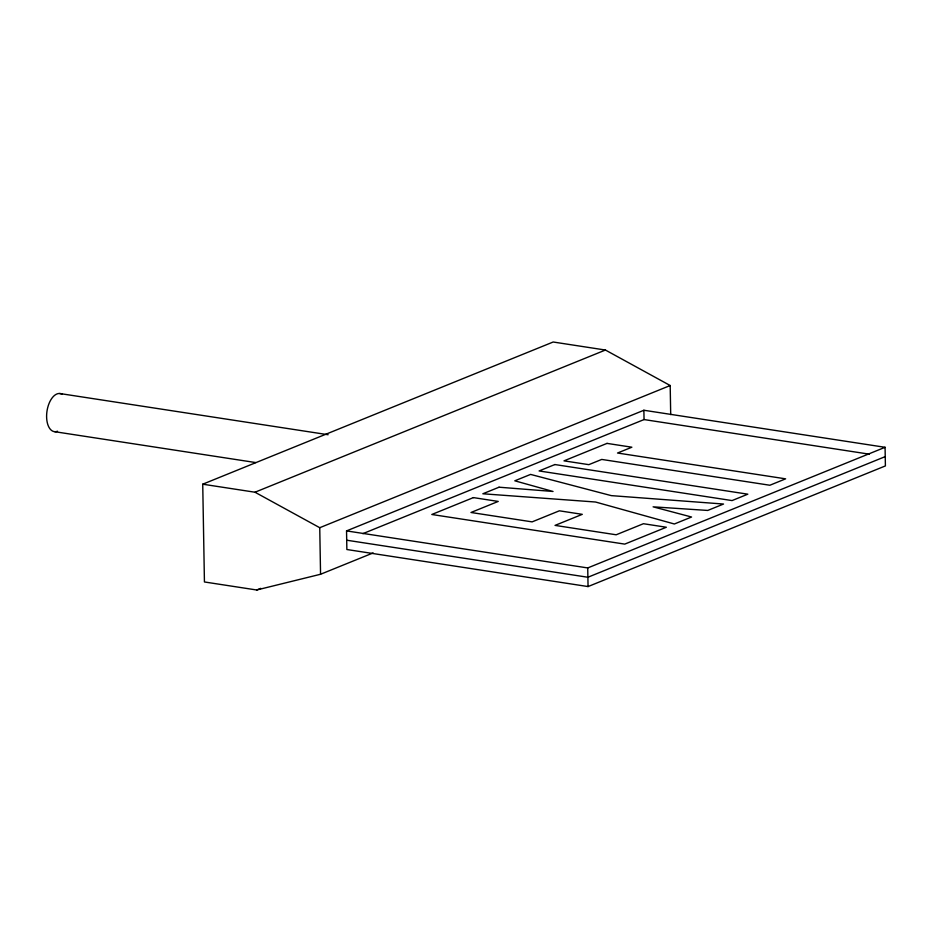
<?xml version="1.0" encoding="UTF-8"?>
<svg xmlns="http://www.w3.org/2000/svg" width="932" height="932" viewBox="0 0 932 932"><rect width="100%" height="100%" fill="white"/><g stroke="black" fill="none" stroke-linecap="round" stroke-linejoin="round"><path stroke-width="1.4" d="M373.126 552.932L320.561 574.263L256.696 589.991L204.434 581.964L202.733 484.197L553.177 342.009L605.427 350.036L670.19 385.522L670.702 414.612M202.733 484.197L254.984 492.224L605.427 350.036M254.984 492.224L319.746 527.71L670.19 385.522M346.541 530.902L643.884 410.255L885.074 447.302L885.4 465.918L588.057 586.566L346.867 549.519L346.541 530.902L587.731 567.938L885.074 447.302M362.851 533.663L644.047 419.563L869.451 454.187M256.696 589.991L260.739 588.348M885.237 456.61L587.894 577.258L346.704 540.211M59.66 393.502L328.122 434.731M54.79 431.702L255.776 462.575M643.884 410.255L644.047 419.563M587.731 567.938L588.057 586.566M319.746 527.71L320.561 574.263M57.539 431.225A19.269 10.334 -81.3 0 1 46.88 411.944A19.269 10.334 -81.3 0 1 62.246 394.318M473.398 497.606L431.807 514.487L624.755 544.113L666.345 527.244L643.429 523.714L616.168 534.782L555.041 525.392L582.29 514.336L559.363 510.806L532.114 521.873L470.986 512.483L498.236 501.428L473.398 497.606M499.051 487.203L482.846 493.774L595.548 502.022L674.349 523.994L691.556 517.015L653.099 506.833L707.761 510.445L723.535 504.037L611.31 495.626L530.588 474.411L514.802 480.807L553.037 491.467L499.051 487.203M554.878 464.544L539.104 470.951L732.051 500.577L747.825 494.181L554.878 464.544M607.023 443.387L564 460.851L588.826 464.66L601.734 459.429L769.855 485.246L785.629 478.838L617.52 453.022L631.861 447.209L607.023 443.387"/></g></svg>
